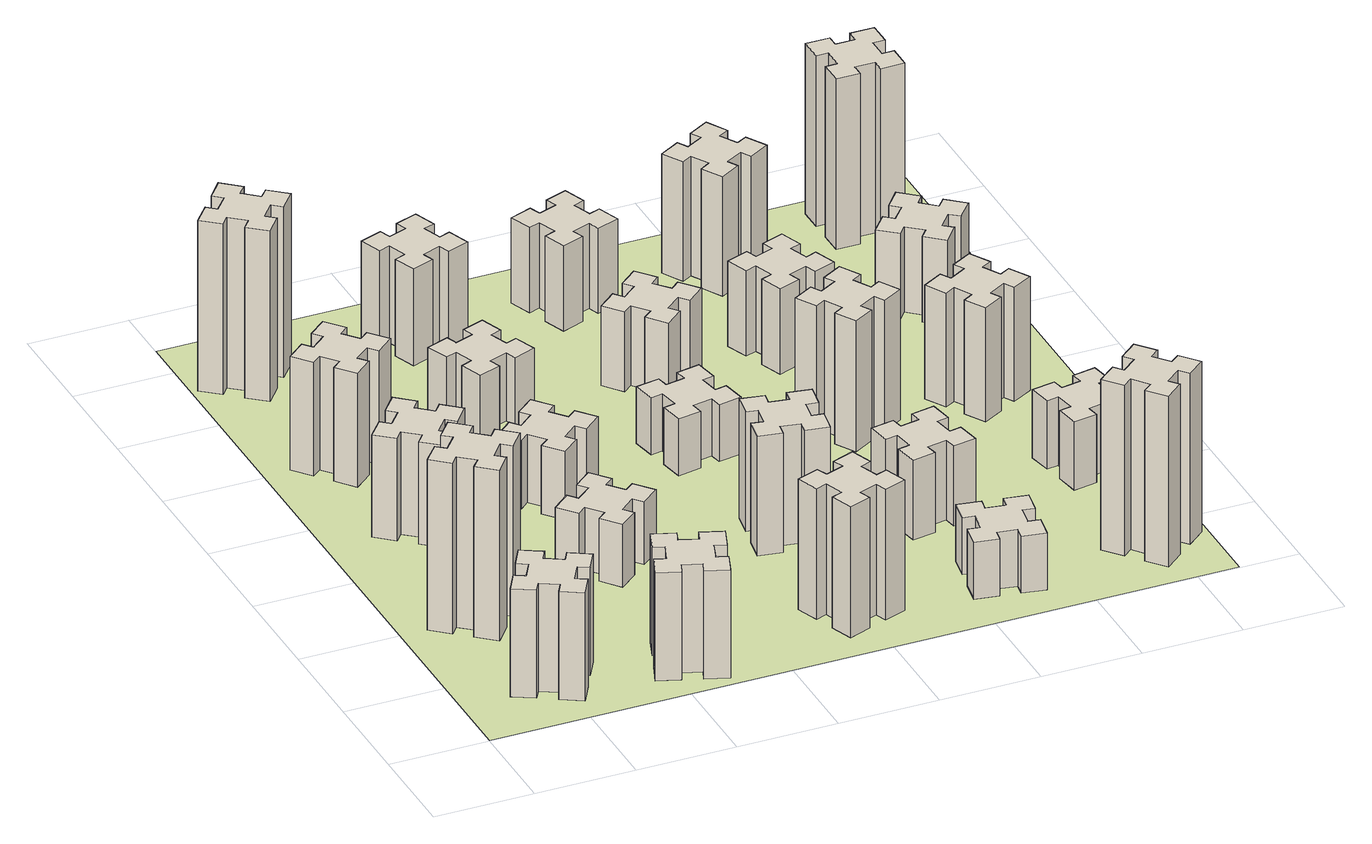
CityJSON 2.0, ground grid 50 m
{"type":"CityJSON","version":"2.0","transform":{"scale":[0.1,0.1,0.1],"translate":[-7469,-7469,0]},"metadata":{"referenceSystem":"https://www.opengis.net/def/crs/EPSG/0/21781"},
"CityObjects":{
"building1":{"type":"Building","attributes":{"class":"1000","function":"1000","usage":"1000","yearOfConstruction":2016,"roofType":"1000","measuredHeight":57,"storeysAboveGround":30,"storeysBelowGround":0},"geometry":[{"type":"Solid","lod":"1","boundaries":[[[[0,1,2,3,4,5,6,7,8,9,10,11,12,13,14,15,16,17,18,19]],[[17,16,20,21]],[[16,15,22,20]],[[15,14,23,22]],[[14,13,24,23]],[[13,12,25,24]],[[12,11,26,25]],[[11,10,27,26]],[[10,9,28,27]],[[9,8,29,28]],[[8,7,30,29]],[[7,6,31,30]],[[6,5,32,31]],[[5,4,33,32]],[[4,3,34,33]],[[3,2,35,34]],[[2,1,36,35]],[[1,0,37,36]],[[0,19,38,37]],[[19,18,39,38]],[[18,17,21,39]],[[24,25,26,27,28,29,30,31,32,33,34,35,36,37,38,39,21,20,22,23]]]]}]},
"building2":{"type":"Building","attributes":{"class":"1000","function":"1000","usage":"1000","yearOfConstruction":2016,"roofType":"1000","measuredHeight":90,"storeysAboveGround":30,"storeysBelowGround":0},"geometry":[{"type":"Solid","lod":"1","boundaries":[[[[40,41,42,43,44,45,46,47,48,49,50,51,52,53,54,55,56,57,58,59]],[[57,56,60,61]],[[56,55,62,60]],[[55,54,63,62]],[[54,53,64,63]],[[53,52,65,64]],[[52,51,66,65]],[[51,50,67,66]],[[50,49,68,67]],[[49,48,69,68]],[[48,47,70,69]],[[47,46,71,70]],[[46,45,72,71]],[[45,44,73,72]],[[44,43,74,73]],[[43,42,75,74]],[[42,41,76,75]],[[41,40,77,76]],[[40,59,78,77]],[[59,58,79,78]],[[58,57,61,79]],[[64,65,66,67,68,69,70,71,72,73,74,75,76,77,78,79,61,60,62,63]]]]}]},
"building3":{"type":"Building","attributes":{"class":"1000","function":"1000","usage":"1000","yearOfConstruction":2016,"roofType":"1000","measuredHeight":54,"storeysAboveGround":30,"storeysBelowGround":0},"geometry":[{"type":"Solid","lod":"1","boundaries":[[[[80,81,82,83,84,85,86,87,88,89,90,91,92,93,94,95,96,97,98,99]],[[97,96,100,101]],[[96,95,102,100]],[[95,94,103,102]],[[94,93,104,103]],[[93,92,105,104]],[[92,91,106,105]],[[91,90,107,106]],[[90,89,108,107]],[[89,88,109,108]],[[88,87,110,109]],[[87,86,111,110]],[[86,85,112,111]],[[85,84,113,112]],[[84,83,114,113]],[[83,82,115,114]],[[82,81,116,115]],[[81,80,117,116]],[[80,99,118,117]],[[99,98,119,118]],[[98,97,101,119]],[[104,105,106,107,108,109,110,111,112,113,114,115,116,117,118,119,101,100,102,103]]]]}]},
"building4":{"type":"Building","attributes":{"class":"1000","function":"1000","usage":"1000","yearOfConstruction":2016,"roofType":"1000","measuredHeight":60,"storeysAboveGround":30,"storeysBelowGround":0},"geometry":[{"type":"Solid","lod":"1","boundaries":[[[[120,121,122,123,124,125,126,127,128,129,130,131,132,133,134,135,136,137,138,139]],[[137,136,140,141]],[[136,135,142,140]],[[135,134,143,142]],[[134,133,144,143]],[[133,132,145,144]],[[132,131,146,145]],[[131,130,147,146]],[[130,129,148,147]],[[129,128,149,148]],[[128,127,150,149]],[[127,126,151,150]],[[126,125,152,151]],[[125,124,153,152]],[[124,123,154,153]],[[123,122,155,154]],[[122,121,156,155]],[[121,120,157,156]],[[120,139,158,157]],[[139,138,159,158]],[[138,137,141,159]],[[144,145,146,147,148,149,150,151,152,153,154,155,156,157,158,159,141,140,142,143]]]]}]},
"building5":{"type":"Building","attributes":{"class":"1000","function":"1000","usage":"1000","yearOfConstruction":2016,"roofType":"1000","measuredHeight":57,"storeysAboveGround":30,"storeysBelowGround":0},"geometry":[{"type":"Solid","lod":"1","boundaries":[[[[160,161,162,163,164,165,166,167,168,169,170,171,172,173,174,175,176,177,178,179]],[[177,176,180,181]],[[176,175,182,180]],[[175,174,183,182]],[[174,173,184,183]],[[173,172,185,184]],[[172,171,186,185]],[[171,170,187,186]],[[170,169,188,187]],[[169,168,189,188]],[[168,167,190,189]],[[167,166,191,190]],[[166,165,192,191]],[[165,164,193,192]],[[164,163,194,193]],[[163,162,195,194]],[[162,161,196,195]],[[161,160,197,196]],[[160,179,198,197]],[[179,178,199,198]],[[178,177,181,199]],[[184,185,186,187,188,189,190,191,192,193,194,195,196,197,198,199,181,180,182,183]]]]}]},
"building6":{"type":"Building","attributes":{"class":"1000","function":"1000","usage":"1000","yearOfConstruction":2016,"roofType":"1000","measuredHeight":90,"storeysAboveGround":30,"storeysBelowGround":0},"geometry":[{"type":"Solid","lod":"1","boundaries":[[[[200,201,202,203,204,205,206,207,208,209,210,211,212,213,214,215,216,217,218,219]],[[217,216,220,221]],[[216,215,222,220]],[[215,214,223,222]],[[214,213,224,223]],[[213,212,225,224]],[[212,211,226,225]],[[211,210,227,226]],[[210,209,228,227]],[[209,208,229,228]],[[208,207,230,229]],[[207,206,231,230]],[[206,205,232,231]],[[205,204,233,232]],[[204,203,234,233]],[[203,202,235,234]],[[202,201,236,235]],[[201,200,237,236]],[[200,219,238,237]],[[219,218,239,238]],[[218,217,221,239]],[[224,225,226,227,228,229,230,231,232,233,234,235,236,237,238,239,221,220,222,223]]]]}]},
"building7":{"type":"Building","attributes":{"class":"1000","function":"1000","usage":"1000","yearOfConstruction":2016,"roofType":"1000","measuredHeight":33,"storeysAboveGround":30,"storeysBelowGround":0},"geometry":[{"type":"Solid","lod":"1","boundaries":[[[[240,241,242,243,244,245,246,247,248,249,250,251,252,253,254,255,256,257,258,259]],[[257,256,260,261]],[[256,255,262,260]],[[255,254,263,262]],[[254,253,264,263]],[[253,252,265,264]],[[252,251,266,265]],[[251,250,267,266]],[[250,249,268,267]],[[249,248,269,268]],[[248,247,270,269]],[[247,246,271,270]],[[246,245,272,271]],[[245,244,273,272]],[[244,243,274,273]],[[243,242,275,274]],[[242,241,276,275]],[[241,240,277,276]],[[240,259,278,277]],[[259,258,279,278]],[[258,257,261,279]],[[264,265,266,267,268,269,270,271,272,273,274,275,276,277,278,279,261,260,262,263]]]]}]},
"building8":{"type":"Building","attributes":{"class":"1000","function":"1000","usage":"1000","yearOfConstruction":2016,"roofType":"1000","measuredHeight":36,"storeysAboveGround":30,"storeysBelowGround":0},"geometry":[{"type":"Solid","lod":"1","boundaries":[[[[280,281,282,283,284,285,286,287,288,289,290,291,292,293,294,295,296,297,298,299]],[[297,296,300,301]],[[296,295,302,300]],[[295,294,303,302]],[[294,293,304,303]],[[293,292,305,304]],[[292,291,306,305]],[[291,290,307,306]],[[290,289,308,307]],[[289,288,309,308]],[[288,287,310,309]],[[287,286,311,310]],[[286,285,312,311]],[[285,284,313,312]],[[284,283,314,313]],[[283,282,315,314]],[[282,281,316,315]],[[281,280,317,316]],[[280,299,318,317]],[[299,298,319,318]],[[298,297,301,319]],[[304,305,306,307,308,309,310,311,312,313,314,315,316,317,318,319,301,300,302,303]]]]}]},
"building9":{"type":"Building","attributes":{"class":"1000","function":"1000","usage":"1000","yearOfConstruction":2016,"roofType":"1000","measuredHeight":36,"storeysAboveGround":30,"storeysBelowGround":0},"geometry":[{"type":"Solid","lod":"1","boundaries":[[[[320,321,322,323,324,325,326,327,328,329,330,331,332,333,334,335,336,337,338,339]],[[337,336,340,341]],[[336,335,342,340]],[[335,334,343,342]],[[334,333,344,343]],[[333,332,345,344]],[[332,331,346,345]],[[331,330,347,346]],[[330,329,348,347]],[[329,328,349,348]],[[328,327,350,349]],[[327,326,351,350]],[[326,325,352,351]],[[325,324,353,352]],[[324,323,354,353]],[[323,322,355,354]],[[322,321,356,355]],[[321,320,357,356]],[[320,339,358,357]],[[339,338,359,358]],[[338,337,341,359]],[[344,345,346,347,348,349,350,351,352,353,354,355,356,357,358,359,341,340,342,343]]]]}]},
"building10":{"type":"Building","attributes":{"class":"1000","function":"1000","usage":"1000","yearOfConstruction":2016,"roofType":"1000","measuredHeight":69,"storeysAboveGround":30,"storeysBelowGround":0},"geometry":[{"type":"Solid","lod":"1","boundaries":[[[[360,361,362,363,364,365,366,367,368,369,370,371,372,373,374,375,376,377,378,379]],[[377,376,380,381]],[[376,375,382,380]],[[375,374,383,382]],[[374,373,384,383]],[[373,372,385,384]],[[372,371,386,385]],[[371,370,387,386]],[[370,369,388,387]],[[369,368,389,388]],[[368,367,390,389]],[[367,366,391,390]],[[366,365,392,391]],[[365,364,393,392]],[[364,363,394,393]],[[363,362,395,394]],[[362,361,396,395]],[[361,360,397,396]],[[360,379,398,397]],[[379,378,399,398]],[[378,377,381,399]],[[384,385,386,387,388,389,390,391,392,393,394,395,396,397,398,399,381,380,382,383]]]]}]},
"building11":{"type":"Building","attributes":{"class":"1000","function":"1000","usage":"1000","yearOfConstruction":2016,"roofType":"1000","measuredHeight":51,"storeysAboveGround":30,"storeysBelowGround":0},"geometry":[{"type":"Solid","lod":"1","boundaries":[[[[400,401,402,403,404,405,406,407,408,409,410,411,412,413,414,415,416,417,418,419]],[[417,416,420,421]],[[416,415,422,420]],[[415,414,423,422]],[[414,413,424,423]],[[413,412,425,424]],[[412,411,426,425]],[[411,410,427,426]],[[410,409,428,427]],[[409,408,429,428]],[[408,407,430,429]],[[407,406,431,430]],[[406,405,432,431]],[[405,404,433,432]],[[404,403,434,433]],[[403,402,435,434]],[[402,401,436,435]],[[401,400,437,436]],[[400,419,438,437]],[[419,418,439,438]],[[418,417,421,439]],[[424,425,426,427,428,429,430,431,432,433,434,435,436,437,438,439,421,420,422,423]]]]}]},
"building12":{"type":"Building","attributes":{"class":"1000","function":"1000","usage":"1000","yearOfConstruction":2016,"roofType":"1000","measuredHeight":63,"storeysAboveGround":30,"storeysBelowGround":0},"geometry":[{"type":"Solid","lod":"1","boundaries":[[[[440,441,442,443,444,445,446,447,448,449,450,451,452,453,454,455,456,457,458,459]],[[457,456,460,461]],[[456,455,462,460]],[[455,454,463,462]],[[454,453,464,463]],[[453,452,465,464]],[[452,451,466,465]],[[451,450,467,466]],[[450,449,468,467]],[[449,448,469,468]],[[448,447,470,469]],[[447,446,471,470]],[[446,445,472,471]],[[445,444,473,472]],[[444,443,474,473]],[[443,442,475,474]],[[442,441,476,475]],[[441,440,477,476]],[[440,459,478,477]],[[459,458,479,478]],[[458,457,461,479]],[[464,465,466,467,468,469,470,471,472,473,474,475,476,477,478,479,461,460,462,463]]]]}]},
"building13":{"type":"Building","attributes":{"class":"1000","function":"1000","usage":"1000","yearOfConstruction":2016,"roofType":"1000","measuredHeight":30,"storeysAboveGround":30,"storeysBelowGround":0},"geometry":[{"type":"Solid","lod":"1","boundaries":[[[[480,481,482,483,484,485,486,487,488,489,490,491,492,493,494,495,496,497,498,499]],[[497,496,500,501]],[[496,495,502,500]],[[495,494,503,502]],[[494,493,504,503]],[[493,492,505,504]],[[492,491,506,505]],[[491,490,507,506]],[[490,489,508,507]],[[489,488,509,508]],[[488,487,510,509]],[[487,486,511,510]],[[486,485,512,511]],[[485,484,513,512]],[[484,483,514,513]],[[483,482,515,514]],[[482,481,516,515]],[[481,480,517,516]],[[480,499,518,517]],[[499,498,519,518]],[[498,497,501,519]],[[504,505,506,507,508,509,510,511,512,513,514,515,516,517,518,519,501,500,502,503]]]]}]},
"building14":{"type":"Building","attributes":{"class":"1000","function":"1000","usage":"1000","yearOfConstruction":2016,"roofType":"1000","measuredHeight":42,"storeysAboveGround":30,"storeysBelowGround":0},"geometry":[{"type":"Solid","lod":"1","boundaries":[[[[520,521,522,523,524,525,526,527,528,529,530,531,532,533,534,535,536,537,538,539]],[[537,536,540,541]],[[536,535,542,540]],[[535,534,543,542]],[[534,533,544,543]],[[533,532,545,544]],[[532,531,546,545]],[[531,530,547,546]],[[530,529,548,547]],[[529,528,549,548]],[[528,527,550,549]],[[527,526,551,550]],[[526,525,552,551]],[[525,524,553,552]],[[524,523,554,553]],[[523,522,555,554]],[[522,521,556,555]],[[521,520,557,556]],[[520,539,558,557]],[[539,538,559,558]],[[538,537,541,559]],[[544,545,546,547,548,549,550,551,552,553,554,555,556,557,558,559,541,540,542,543]]]]}]},
"building15":{"type":"Building","attributes":{"class":"1000","function":"1000","usage":"1000","yearOfConstruction":2016,"roofType":"1000","measuredHeight":30,"storeysAboveGround":30,"storeysBelowGround":0},"geometry":[{"type":"Solid","lod":"1","boundaries":[[[[560,561,562,563,564,565,566,567,568,569,570,571,572,573,574,575,576,577,578,579]],[[577,576,580,581]],[[576,575,582,580]],[[575,574,583,582]],[[574,573,584,583]],[[573,572,585,584]],[[572,571,586,585]],[[571,570,587,586]],[[570,569,588,587]],[[569,568,589,588]],[[568,567,590,589]],[[567,566,591,590]],[[566,565,592,591]],[[565,564,593,592]],[[564,563,594,593]],[[563,562,595,594]],[[562,561,596,595]],[[561,560,597,596]],[[560,579,598,597]],[[579,578,599,598]],[[578,577,581,599]],[[584,585,586,587,588,589,590,591,592,593,594,595,596,597,598,599,581,580,582,583]]]]}]},
"building16":{"type":"Building","attributes":{"class":"1000","function":"1000","usage":"1000","yearOfConstruction":2016,"roofType":"1000","measuredHeight":45,"storeysAboveGround":30,"storeysBelowGround":0},"geometry":[{"type":"Solid","lod":"1","boundaries":[[[[600,601,602,603,604,605,606,607,608,609,610,611,612,613,614,615,616,617,618,619]],[[617,616,620,621]],[[616,615,622,620]],[[615,614,623,622]],[[614,613,624,623]],[[613,612,625,624]],[[612,611,626,625]],[[611,610,627,626]],[[610,609,628,627]],[[609,608,629,628]],[[608,607,630,629]],[[607,606,631,630]],[[606,605,632,631]],[[605,604,633,632]],[[604,603,634,633]],[[603,602,635,634]],[[602,601,636,635]],[[601,600,637,636]],[[600,619,638,637]],[[619,618,639,638]],[[618,617,621,639]],[[624,625,626,627,628,629,630,631,632,633,634,635,636,637,638,639,621,620,622,623]]]]}]},
"building17":{"type":"Building","attributes":{"class":"1000","function":"1000","usage":"1000","yearOfConstruction":2016,"roofType":"1000","measuredHeight":42,"storeysAboveGround":30,"storeysBelowGround":0},"geometry":[{"type":"Solid","lod":"1","boundaries":[[[[640,641,642,643,644,645,646,647,648,649,650,651,652,653,654,655,656,657,658,659]],[[657,656,660,661]],[[656,655,662,660]],[[655,654,663,662]],[[654,653,664,663]],[[653,652,665,664]],[[652,651,666,665]],[[651,650,667,666]],[[650,649,668,667]],[[649,648,669,668]],[[648,647,670,669]],[[647,646,671,670]],[[646,645,672,671]],[[645,644,673,672]],[[644,643,674,673]],[[643,642,675,674]],[[642,641,676,675]],[[641,640,677,676]],[[640,659,678,677]],[[659,658,679,678]],[[658,657,661,679]],[[664,665,666,667,668,669,670,671,672,673,674,675,676,677,678,679,661,660,662,663]]]]}]},
"building18":{"type":"Building","attributes":{"class":"1000","function":"1000","usage":"1000","yearOfConstruction":2016,"roofType":"1000","measuredHeight":69,"storeysAboveGround":30,"storeysBelowGround":0},"geometry":[{"type":"Solid","lod":"1","boundaries":[[[[680,681,682,683,684,685,686,687,688,689,690,691,692,693,694,695,696,697,698,699]],[[697,696,700,701]],[[696,695,702,700]],[[695,694,703,702]],[[694,693,704,703]],[[693,692,705,704]],[[692,691,706,705]],[[691,690,707,706]],[[690,689,708,707]],[[689,688,709,708]],[[688,687,710,709]],[[687,686,711,710]],[[686,685,712,711]],[[685,684,713,712]],[[684,683,714,713]],[[683,682,715,714]],[[682,681,716,715]],[[681,680,717,716]],[[680,699,718,717]],[[699,698,719,718]],[[698,697,701,719]],[[704,705,706,707,708,709,710,711,712,713,714,715,716,717,718,719,701,700,702,703]]]]}]},
"building19":{"type":"Building","attributes":{"class":"1000","function":"1000","usage":"1000","yearOfConstruction":2016,"roofType":"1000","measuredHeight":45,"storeysAboveGround":30,"storeysBelowGround":0},"geometry":[{"type":"Solid","lod":"1","boundaries":[[[[720,721,722,723,724,725,726,727,728,729,730,731,732,733,734,735,736,737,738,739]],[[737,736,740,741]],[[736,735,742,740]],[[735,734,743,742]],[[734,733,744,743]],[[733,732,745,744]],[[732,731,746,745]],[[731,730,747,746]],[[730,729,748,747]],[[729,728,749,748]],[[728,727,750,749]],[[727,726,751,750]],[[726,725,752,751]],[[725,724,753,752]],[[724,723,754,753]],[[723,722,755,754]],[[722,721,756,755]],[[721,720,757,756]],[[720,739,758,757]],[[739,738,759,758]],[[738,737,741,759]],[[744,745,746,747,748,749,750,751,752,753,754,755,756,757,758,759,741,740,742,743]]]]}]},
"building20":{"type":"Building","attributes":{"class":"1000","function":"1000","usage":"1000","yearOfConstruction":2016,"roofType":"1000","measuredHeight":90,"storeysAboveGround":30,"storeysBelowGround":0},"geometry":[{"type":"Solid","lod":"1","boundaries":[[[[760,761,762,763,764,765,766,767,768,769,770,771,772,773,774,775,776,777,778,779]],[[777,776,780,781]],[[776,775,782,780]],[[775,774,783,782]],[[774,773,784,783]],[[773,772,785,784]],[[772,771,786,785]],[[771,770,787,786]],[[770,769,788,787]],[[769,768,789,788]],[[768,767,790,789]],[[767,766,791,790]],[[766,765,792,791]],[[765,764,793,792]],[[764,763,794,793]],[[763,762,795,794]],[[762,761,796,795]],[[761,760,797,796]],[[760,779,798,797]],[[779,778,799,798]],[[778,777,781,799]],[[784,785,786,787,788,789,790,791,792,793,794,795,796,797,798,799,781,780,782,783]]]]}]},
"building21":{"type":"Building","attributes":{"class":"1000","function":"1000","usage":"1000","yearOfConstruction":2016,"roofType":"1000","measuredHeight":63,"storeysAboveGround":30,"storeysBelowGround":0},"geometry":[{"type":"Solid","lod":"1","boundaries":[[[[800,801,802,803,804,805,806,807,808,809,810,811,812,813,814,815,816,817,818,819]],[[817,816,820,821]],[[816,815,822,820]],[[815,814,823,822]],[[814,813,824,823]],[[813,812,825,824]],[[812,811,826,825]],[[811,810,827,826]],[[810,809,828,827]],[[809,808,829,828]],[[808,807,830,829]],[[807,806,831,830]],[[806,805,832,831]],[[805,804,833,832]],[[804,803,834,833]],[[803,802,835,834]],[[802,801,836,835]],[[801,800,837,836]],[[800,819,838,837]],[[819,818,839,838]],[[818,817,821,839]],[[824,825,826,827,828,829,830,831,832,833,834,835,836,837,838,839,821,820,822,823]]]]}]},
"building22":{"type":"Building","attributes":{"class":"1000","function":"1000","usage":"1000","yearOfConstruction":2016,"roofType":"1000","measuredHeight":36,"storeysAboveGround":30,"storeysBelowGround":0},"geometry":[{"type":"Solid","lod":"1","boundaries":[[[[840,841,842,843,844,845,846,847,848,849,850,851,852,853,854,855,856,857,858,859]],[[857,856,860,861]],[[856,855,862,860]],[[855,854,863,862]],[[854,853,864,863]],[[853,852,865,864]],[[852,851,866,865]],[[851,850,867,866]],[[850,849,868,867]],[[849,848,869,868]],[[848,847,870,869]],[[847,846,871,870]],[[846,845,872,871]],[[845,844,873,872]],[[844,843,874,873]],[[843,842,875,874]],[[842,841,876,875]],[[841,840,877,876]],[[840,859,878,877]],[[859,858,879,878]],[[858,857,861,879]],[[864,865,866,867,868,869,870,871,872,873,874,875,876,877,878,879,861,860,862,863]]]]}]},
"building23":{"type":"Building","attributes":{"class":"1000","function":"1000","usage":"1000","yearOfConstruction":2016,"roofType":"1000","measuredHeight":60,"storeysAboveGround":30,"storeysBelowGround":0},"geometry":[{"type":"Solid","lod":"1","boundaries":[[[[880,881,882,883,884,885,886,887,888,889,890,891,892,893,894,895,896,897,898,899]],[[897,896,900,901]],[[896,895,902,900]],[[895,894,903,902]],[[894,893,904,903]],[[893,892,905,904]],[[892,891,906,905]],[[891,890,907,906]],[[890,889,908,907]],[[889,888,909,908]],[[888,887,910,909]],[[887,886,911,910]],[[886,885,912,911]],[[885,884,913,912]],[[884,883,914,913]],[[883,882,915,914]],[[882,881,916,915]],[[881,880,917,916]],[[880,899,918,917]],[[899,898,919,918]],[[898,897,901,919]],[[904,905,906,907,908,909,910,911,912,913,914,915,916,917,918,919,901,900,902,903]]]]}]},
"building24":{"type":"Building","attributes":{"class":"1000","function":"1000","usage":"1000","yearOfConstruction":2016,"roofType":"1000","measuredHeight":45,"storeysAboveGround":30,"storeysBelowGround":0},"geometry":[{"type":"Solid","lod":"1","boundaries":[[[[920,921,922,923,924,925,926,927,928,929,930,931,932,933,934,935,936,937,938,939]],[[937,936,940,941]],[[936,935,942,940]],[[935,934,943,942]],[[934,933,944,943]],[[933,932,945,944]],[[932,931,946,945]],[[931,930,947,946]],[[930,929,948,947]],[[929,928,949,948]],[[928,927,950,949]],[[927,926,951,950]],[[926,925,952,951]],[[925,924,953,952]],[[924,923,954,953]],[[923,922,955,954]],[[922,921,956,955]],[[921,920,957,956]],[[920,939,958,957]],[[939,938,959,958]],[[938,937,941,959]],[[944,945,946,947,948,949,950,951,952,953,954,955,956,957,958,959,941,940,942,943]]]]}]},
"building25":{"type":"Building","attributes":{"class":"1000","function":"1000","usage":"1000","yearOfConstruction":2016,"roofType":"1000","measuredHeight":90,"storeysAboveGround":30,"storeysBelowGround":0},"geometry":[{"type":"Solid","lod":"1","boundaries":[[[[960,961,962,963,964,965,966,967,968,969,970,971,972,973,974,975,976,977,978,979]],[[977,976,980,981]],[[976,975,982,980]],[[975,974,983,982]],[[974,973,984,983]],[[973,972,985,984]],[[972,971,986,985]],[[971,970,987,986]],[[970,969,988,987]],[[969,968,989,988]],[[968,967,990,989]],[[967,966,991,990]],[[966,965,992,991]],[[965,964,993,992]],[[964,963,994,993]],[[963,962,995,994]],[[962,961,996,995]],[[961,960,997,996]],[[960,979,998,997]],[[979,978,999,998]],[[978,977,981,999]],[[984,985,986,987,988,989,990,991,992,993,994,995,996,997,998,999,981,980,982,983]]]]}]},
"landuse1":{"type":"LandUse","attributes":{"name":"plot1","function":"1010"},"geometry":[{"type":"MultiSurface","lod":"1","boundaries":[[[1000,1001,1002,1003]]]}]}
},
"vertices":[
[574,446,0],[487,496,0],[517,548,0],[413,608,0],[353,504,0],[405,474,0],[355,387,0],[303,417,0],[243,313,0],[347,253,0],[377,305,0],[464,255,0],[434,203,0],[538,143,0],[598,247,0],[546,277,0],[596,364,0],[648,334,0],[708,438,0],[604,498,0],[596,364,570],[648,334,570],[546,277,570],[598,247,570],[538,143,570],[434,203,570],[464,255,570],[377,305,570],[347,253,570],[243,313,570],[303,417,570],[355,387,570],[405,474,570],[353,504,570],[413,608,570],[517,548,570],[487,496,570],[574,446,570],[604,498,570],[708,438,570],
[484,1067,0],[408,1132,0],[446,1178,0],[354,1255,0],[277,1163,0],[323,1124,0],[259,1048,0],[213,1086,0],[136,994,0],[228,917,0],[266,963,0],[343,899,0],[304,853,0],[396,776,0],[473,868,0],[427,906,0],[492,983,0],[538,944,0],[615,1036,0],[523,1113,0],[492,983,900],[538,944,900],[427,906,900],[473,868,900],[396,776,900],[304,853,900],[343,899,900],[266,963,900],[228,917,900],[136,994,900],[213,1086,900],[259,1048,900],[323,1124,900],[277,1163,900],[354,1255,900],[446,1178,900],[408,1132,900],[484,1067,900],[523,1113,900],[615,1036,900],
[584,1907,0],[508,1972,0],[546,2018,0],[454,2095,0],[377,2003,0],[423,1964,0],[359,1888,0],[313,1926,0],[236,1834,0],[328,1757,0],[366,1803,0],[443,1739,0],[404,1693,0],[496,1616,0],[573,1708,0],[527,1746,0],[592,1823,0],[638,1784,0],[715,1876,0],[623,1953,0],[592,1823,540],[638,1784,540],[527,1746,540],[573,1708,540],[496,1616,540],[404,1693,540],[443,1739,540],[366,1803,540],[328,1757,540],[236,1834,540],[313,1926,540],[359,1888,540],[423,1964,540],[377,2003,540],[454,2095,540],[546,2018,540],[508,1972,540],[584,1907,540],[623,1953,540],[715,1876,540],
[492,2528,0],[427,2604,0],[473,2643,0],[396,2735,0],[304,2658,0],[343,2612,0],[266,2547,0],[228,2593,0],[136,2516,0],[213,2424,0],[259,2463,0],[323,2386,0],[277,2348,0],[354,2256,0],[446,2333,0],[408,2379,0],[484,2443,0],[523,2397,0],[615,2474,0],[538,2566,0],[484,2443,600],[523,2397,600],[408,2379,600],[446,2333,600],[354,2256,600],[277,2348,600],[323,2386,600],[259,2463,600],[213,2424,600],[136,2516,600],[228,2593,600],[266,2547,600],[343,2612,600],[304,2658,600],[396,2735,600],[473,2643,600],[427,2604,600],[492,2528,600],[538,2566,600],[615,2474,600],
[1029,360,0],[995,266,0],[939,287,0],[897,174,0],[1010,133,0],[1031,189,0],[1125,155,0],[1104,99,0],[1217,57,0],[1258,170,0],[1202,191,0],[1236,285,0],[1292,264,0],[1333,377,0],[1220,418,0],[1200,362,0],[1106,396,0],[1127,452,0],[1014,493,0],[973,380,0],[1106,396,570],[1127,452,570],[1200,362,570],[1220,418,570],[1333,377,570],[1292,264,570],[1236,285,570],[1202,191,570],[1258,170,570],[1217,57,570],[1104,99,570],[1125,155,570],[1031,189,570],[1010,133,570],[897,174,570],[939,287,570],[995,266,570],[1029,360,570],[973,380,570],[1014,493,570],
[384,3387,0],[308,3452,0],[346,3498,0],[254,3575,0],[177,3483,0],[223,3444,0],[159,3368,0],[113,3406,0],[36,3314,0],[128,3237,0],[166,3283,0],[243,3219,0],[204,3173,0],[296,3096,0],[373,3188,0],[327,3226,0],[392,3303,0],[438,3264,0],[515,3356,0],[423,3433,0],[392,3303,900],[438,3264,900],[327,3226,900],[373,3188,900],[296,3096,900],[204,3173,900],[243,3219,900],[166,3283,900],[128,3237,900],[36,3314,900],[113,3406,900],[159,3368,900],[223,3444,900],[177,3483,900],[254,3575,900],[346,3498,900],[308,3452,900],[384,3387,900],[423,3433,900],[515,3356,900],
[1083,1332,0],[1006,1267,0],[968,1313,0],[876,1236,0],[953,1144,0],[999,1183,0],[1063,1106,0],[1017,1068,0],[1094,976,0],[1186,1053,0],[1148,1099,0],[1224,1163,0],[1263,1117,0],[1355,1194,0],[1278,1286,0],[1232,1248,0],[1167,1324,0],[1213,1363,0],[1136,1455,0],[1044,1378,0],[1167,1324,330],[1213,1363,330],[1232,1248,330],[1278,1286,330],[1355,1194,330],[1263,1117,330],[1224,1163,330],[1148,1099,330],[1186,1053,330],[1094,976,330],[1017,1068,330],[1063,1106,330],[999,1183,330],[953,1144,330],[876,1236,330],[968,1313,330],[1006,1267,330],[1083,1332,330],[1044,1378,330],[1136,1455,330],
[999,1823,0],[1063,1746,0],[1017,1708,0],[1094,1616,0],[1186,1693,0],[1148,1739,0],[1224,1803,0],[1263,1757,0],[1355,1834,0],[1278,1926,0],[1232,1888,0],[1167,1964,0],[1213,2003,0],[1136,2095,0],[1044,2018,0],[1083,1972,0],[1006,1907,0],[968,1953,0],[876,1876,0],[953,1784,0],[1006,1907,360],[968,1953,360],[1083,1972,360],[1044,2018,360],[1136,2095,360],[1213,2003,360],[1167,1964,360],[1232,1888,360],[1278,1926,360],[1355,1834,360],[1263,1757,360],[1224,1803,360],[1148,1739,360],[1186,1693,360],[1094,1616,360],[1017,1708,360],[1063,1746,360],[999,1823,360],[953,1784,360],[876,1876,360],
[1125,2716,0],[1031,2682,0],[1010,2738,0],[897,2697,0],[939,2584,0],[995,2605,0],[1029,2511,0],[973,2490,0],[1014,2377,0],[1127,2419,0],[1106,2475,0],[1200,2509,0],[1220,2453,0],[1333,2494,0],[1292,2607,0],[1236,2586,0],[1202,2680,0],[1258,2700,0],[1217,2813,0],[1104,2772,0],[1202,2680,360],[1258,2700,360],[1236,2586,360],[1292,2607,360],[1333,2494,360],[1220,2453,360],[1200,2509,360],[1106,2475,360],[1127,2419,360],[1014,2377,360],[973,2490,360],[1029,2511,360],[995,2605,360],[939,2584,360],[897,2697,360],[1010,2738,360],[1031,2682,360],[1125,2716,360],[1104,2772,360],[1217,2813,360],
[1965,496,0],[1871,462,0],[1850,518,0],[1737,477,0],[1779,364,0],[1835,385,0],[1869,291,0],[1813,270,0],[1854,157,0],[1967,199,0],[1946,255,0],[2040,289,0],[2060,233,0],[2173,274,0],[2132,387,0],[2076,366,0],[2042,460,0],[2098,480,0],[2057,593,0],[1944,552,0],[2042,460,690],[2098,480,690],[2076,366,690],[2132,387,690],[2173,274,690],[2060,233,690],[2040,289,690],[1946,255,690],[1967,199,690],[1854,157,690],[1813,270,690],[1869,291,690],[1835,385,690],[1779,364,690],[1737,477,690],[1850,518,690],[1871,462,690],[1965,496,690],[1944,552,690],[2057,593,690],
[1125,3456,0],[1031,3422,0],[1010,3478,0],[897,3437,0],[939,3324,0],[995,3345,0],[1029,3251,0],[973,3230,0],[1014,3117,0],[1127,3159,0],[1106,3215,0],[1200,3249,0],[1220,3193,0],[1333,3234,0],[1292,3347,0],[1236,3326,0],[1202,3420,0],[1258,3440,0],[1217,3553,0],[1104,3512,0],[1202,3420,510],[1258,3440,510],[1236,3326,510],[1292,3347,510],[1333,3234,510],[1220,3193,510],[1200,3249,510],[1106,3215,510],[1127,3159,510],[1014,3117,510],[973,3230,510],[1029,3251,510],[995,3345,510],[939,3324,510],[897,3437,510],[1010,3478,510],[1031,3422,510],[1125,3456,510],[1104,3512,510],[1217,3553,510],
[2055,1047,0],[2072,1145,0],[2131,1135,0],[2152,1253,0],[2034,1274,0],[2024,1215,0],[1925,1232,0],[1936,1291,0],[1817,1312,0],[1797,1194,0],[1856,1184,0],[1838,1085,0],[1779,1096,0],[1758,977,0],[1877,957,0],[1887,1016,0],[1985,998,0],[1975,939,0],[2093,918,0],[2114,1037,0],[1985,998,630],[1975,939,630],[1887,1016,630],[1877,957,630],[1758,977,630],[1779,1096,630],[1838,1085,630],[1856,1184,630],[1797,1194,630],[1817,1312,630],[1936,1291,630],[1925,1232,630],[2024,1215,630],[2034,1274,630],[2152,1253,630],[2131,1135,630],[2072,1145,630],[2055,1047,630],[2114,1037,630],[2093,918,630],
[1972,1925,0],[1955,2024,0],[2014,2034,0],[1993,2152,0],[1875,2131,0],[1885,2072,0],[1787,2055,0],[1777,2114,0],[1658,2093,0],[1679,1975,0],[1738,1985,0],[1756,1887,0],[1697,1877,0],[1717,1758,0],[1836,1779,0],[1825,1838,0],[1924,1856,0],[1934,1797,0],[2052,1817,0],[2031,1936,0],[1924,1856,300],[1934,1797,300],[1825,1838,300],[1836,1779,300],[1717,1758,300],[1697,1877,300],[1756,1887,300],[1738,1985,300],[1679,1975,300],[1658,2093,300],[1777,2114,300],[1787,2055,300],[1885,2072,300],[1875,2131,300],[1993,2152,300],[2014,2034,300],[1955,2024,300],[1972,1925,300],[2031,1936,300],[2052,1817,300],
[1988,2479,0],[2064,2543,0],[2103,2497,0],[2195,2574,0],[2118,2666,0],[2072,2628,0],[2007,2704,0],[2053,2743,0],[1976,2835,0],[1884,2758,0],[1923,2712,0],[1846,2647,0],[1808,2693,0],[1716,2616,0],[1793,2524,0],[1839,2563,0],[1903,2486,0],[1857,2448,0],[1934,2356,0],[2026,2433,0],[1903,2486,420],[1857,2448,420],[1839,2563,420],[1793,2524,420],[1716,2616,420],[1808,2693,420],[1846,2647,420],[1923,2712,420],[1884,2758,420],[1976,2835,420],[2053,2743,420],[2007,2704,420],[2072,2628,420],[2118,2666,420],[2195,2574,420],[2103,2497,420],[2064,2543,420],[1988,2479,420],[2026,2433,420],[1934,2356,420],
[2596,444,0],[2578,345,0],[2519,356,0],[2498,237,0],[2617,217,0],[2627,276,0],[2725,258,0],[2715,199,0],[2833,178,0],[2854,297,0],[2795,307,0],[2812,405,0],[2871,395,0],[2892,513,0],[2774,534,0],[2764,475,0],[2665,492,0],[2676,551,0],[2557,572,0],[2537,454,0],[2665,492,300],[2676,551,300],[2764,475,300],[2774,534,300],[2892,513,300],[2871,395,300],[2812,405,300],[2795,307,300],[2854,297,300],[2833,178,300],[2715,199,300],[2725,258,300],[2627,276,300],[2617,217,300],[2498,237,300],[2519,356,300],[2578,345,300],[2596,444,300],[2537,454,300],[2557,572,300],
[1865,3456,0],[1771,3422,0],[1750,3478,0],[1637,3437,0],[1679,3324,0],[1735,3345,0],[1769,3251,0],[1713,3230,0],[1754,3117,0],[1867,3159,0],[1846,3215,0],[1940,3249,0],[1960,3193,0],[2073,3234,0],[2032,3347,0],[1976,3326,0],[1942,3420,0],[1998,3440,0],[1957,3553,0],[1844,3512,0],[1942,3420,450],[1998,3440,450],[1976,3326,450],[2032,3347,450],[2073,3234,450],[1960,3193,450],[1940,3249,450],[1846,3215,450],[1867,3159,450],[1754,3117,450],[1713,3230,450],[1769,3251,450],[1735,3345,450],[1679,3324,450],[1637,3437,450],[1750,3478,450],[1771,3422,450],[1865,3456,450],[1844,3512,450],[1957,3553,450],
[2625,1132,0],[2527,1115,0],[2517,1174,0],[2398,1153,0],[2419,1035,0],[2478,1045,0],[2496,947,0],[2437,937,0],[2457,818,0],[2576,839,0],[2565,898,0],[2664,916,0],[2674,857,0],[2792,877,0],[2771,996,0],[2712,985,0],[2695,1084,0],[2754,1094,0],[2733,1212,0],[2615,1191,0],[2695,1084,420],[2754,1094,420],[2712,985,420],[2771,996,420],[2792,877,420],[2674,857,420],[2664,916,420],[2565,898,420],[2576,839,420],[2457,818,420],[2437,937,420],[2496,947,420],[2478,1045,420],[2419,1035,420],[2398,1153,420],[2517,1174,420],[2527,1115,420],[2625,1132,420],[2615,1191,420],[2733,1212,420],
[2607,1735,0],[2694,1785,0],[2724,1733,0],[2828,1793,0],[2768,1897,0],[2716,1867,0],[2666,1954,0],[2718,1984,0],[2658,2088,0],[2554,2028,0],[2584,1976,0],[2497,1926,0],[2467,1978,0],[2363,1918,0],[2423,1814,0],[2475,1844,0],[2525,1757,0],[2473,1727,0],[2533,1623,0],[2637,1683,0],[2525,1757,690],[2473,1727,690],[2475,1844,690],[2423,1814,690],[2363,1918,690],[2467,1978,690],[2497,1926,690],[2584,1976,690],[2554,2028,690],[2658,2088,690],[2718,1984,690],[2666,1954,690],[2716,1867,690],[2768,1897,690],[2828,1793,690],[2724,1733,690],[2694,1785,690],[2607,1735,690],[2637,1683,690],[2533,1623,690],
[2586,2475,0],[2680,2509,0],[2700,2453,0],[2813,2494,0],[2772,2607,0],[2716,2586,0],[2682,2680,0],[2738,2700,0],[2697,2813,0],[2584,2772,0],[2605,2716,0],[2511,2682,0],[2490,2738,0],[2377,2697,0],[2419,2584,0],[2475,2605,0],[2509,2511,0],[2453,2490,0],[2494,2377,0],[2607,2419,0],[2509,2511,450],[2453,2490,450],[2475,2605,450],[2419,2584,450],[2377,2697,450],[2490,2738,450],[2511,2682,450],[2605,2716,450],[2584,2772,450],[2697,2813,450],[2738,2700,450],[2682,2680,450],[2716,2586,450],[2772,2607,450],[2813,2494,450],[2700,2453,450],[2680,2509,450],[2586,2475,450],[2607,2419,450],[2494,2377,450],
[3468,259,0],[3544,323,0],[3583,277,0],[3675,354,0],[3598,446,0],[3552,408,0],[3487,484,0],[3533,523,0],[3456,615,0],[3364,538,0],[3403,492,0],[3326,427,0],[3288,473,0],[3196,396,0],[3273,304,0],[3319,343,0],[3383,266,0],[3337,228,0],[3414,136,0],[3506,213,0],[3383,266,900],[3337,228,900],[3319,343,900],[3273,304,900],[3196,396,900],[3288,473,900],[3326,427,900],[3403,492,900],[3364,538,900],[3456,615,900],[3533,523,900],[3487,484,900],[3552,408,900],[3598,446,900],[3675,354,900],[3583,277,900],[3544,323,900],[3468,259,900],[3506,213,900],[3414,136,900],
[2716,3347,0],[2666,3434,0],[2718,3464,0],[2658,3568,0],[2554,3508,0],[2584,3456,0],[2497,3406,0],[2467,3458,0],[2363,3398,0],[2423,3294,0],[2475,3324,0],[2525,3237,0],[2473,3207,0],[2533,3103,0],[2637,3163,0],[2607,3215,0],[2694,3265,0],[2724,3213,0],[2828,3273,0],[2768,3377,0],[2694,3265,630],[2724,3213,630],[2607,3215,630],[2637,3163,630],[2533,3103,630],[2473,3207,630],[2525,3237,630],[2475,3324,630],[2423,3294,630],[2363,3398,630],[2467,3458,630],[2497,3406,630],[2584,3456,630],[2554,3508,630],[2658,3568,630],[2718,3464,630],[2666,3434,630],[2716,3347,630],[2768,3377,630],[2828,3273,630],
[3465,1232,0],[3367,1215,0],[3357,1274,0],[3238,1253,0],[3259,1135,0],[3318,1145,0],[3336,1047,0],[3277,1037,0],[3297,918,0],[3416,939,0],[3405,998,0],[3504,1016,0],[3514,957,0],[3632,977,0],[3611,1096,0],[3552,1085,0],[3535,1184,0],[3594,1194,0],[3573,1312,0],[3455,1291,0],[3535,1184,360],[3594,1194,360],[3552,1085,360],[3611,1096,360],[3632,977,360],[3514,957,360],[3504,1016,360],[3405,998,360],[3416,939,360],[3297,918,360],[3277,1037,360],[3336,1047,360],[3318,1145,360],[3259,1135,360],[3238,1253,360],[3357,1274,360],[3367,1215,360],[3465,1232,360],[3455,1291,360],[3573,1312,360],
[3224,1976,0],[3137,1926,0],[3107,1978,0],[3003,1918,0],[3063,1814,0],[3115,1844,0],[3165,1757,0],[3113,1727,0],[3173,1623,0],[3277,1683,0],[3247,1735,0],[3334,1785,0],[3364,1733,0],[3468,1793,0],[3408,1897,0],[3356,1867,0],[3306,1954,0],[3358,1984,0],[3298,2088,0],[3194,2028,0],[3306,1954,600],[3358,1984,600],[3356,1867,600],[3408,1897,600],[3468,1793,600],[3364,1733,600],[3334,1785,600],[3247,1735,600],[3277,1683,600],[3173,1623,600],[3113,1727,600],[3165,1757,600],[3115,1844,600],[3063,1814,600],[3003,1918,600],[3107,1978,600],[3137,1926,600],[3224,1976,600],[3194,2028,600],[3298,2088,600],
[3444,2747,0],[3368,2812,0],[3406,2858,0],[3314,2935,0],[3237,2843,0],[3283,2804,0],[3219,2728,0],[3173,2766,0],[3096,2674,0],[3188,2597,0],[3226,2643,0],[3303,2579,0],[3264,2533,0],[3356,2456,0],[3433,2548,0],[3387,2586,0],[3452,2663,0],[3498,2624,0],[3575,2716,0],[3483,2793,0],[3452,2663,450],[3498,2624,450],[3387,2586,450],[3433,2548,450],[3356,2456,450],[3264,2533,450],[3303,2579,450],[3226,2643,450],[3188,2597,450],[3096,2674,450],[3173,2766,450],[3219,2728,450],[3283,2804,450],[3237,2843,450],[3314,2935,450],[3406,2858,450],[3368,2812,450],[3444,2747,450],[3483,2793,450],[3575,2716,450],
[3285,3325,0],[3385,3325,0],[3385,3265,0],[3505,3265,0],[3505,3385,0],[3445,3385,0],[3445,3485,0],[3505,3485,0],[3505,3605,0],[3385,3605,0],[3385,3545,0],[3285,3545,0],[3285,3605,0],[3165,3605,0],[3165,3485,0],[3225,3485,0],[3225,3385,0],[3165,3385,0],[3165,3265,0],[3285,3265,0],[3225,3385,900],[3165,3385,900],[3225,3485,900],[3165,3485,900],[3165,3605,900],[3285,3605,900],[3285,3545,900],[3385,3545,900],[3385,3605,900],[3505,3605,900],[3505,3485,900],[3445,3485,900],[3445,3385,900],[3505,3385,900],[3505,3265,900],[3385,3265,900],[3385,3325,900],[3285,3325,900],[3285,3265,900],[3165,3265,900],
[5,3705,0],[3705,3705,0],[3705,5,0],[5,5,0]
]}
